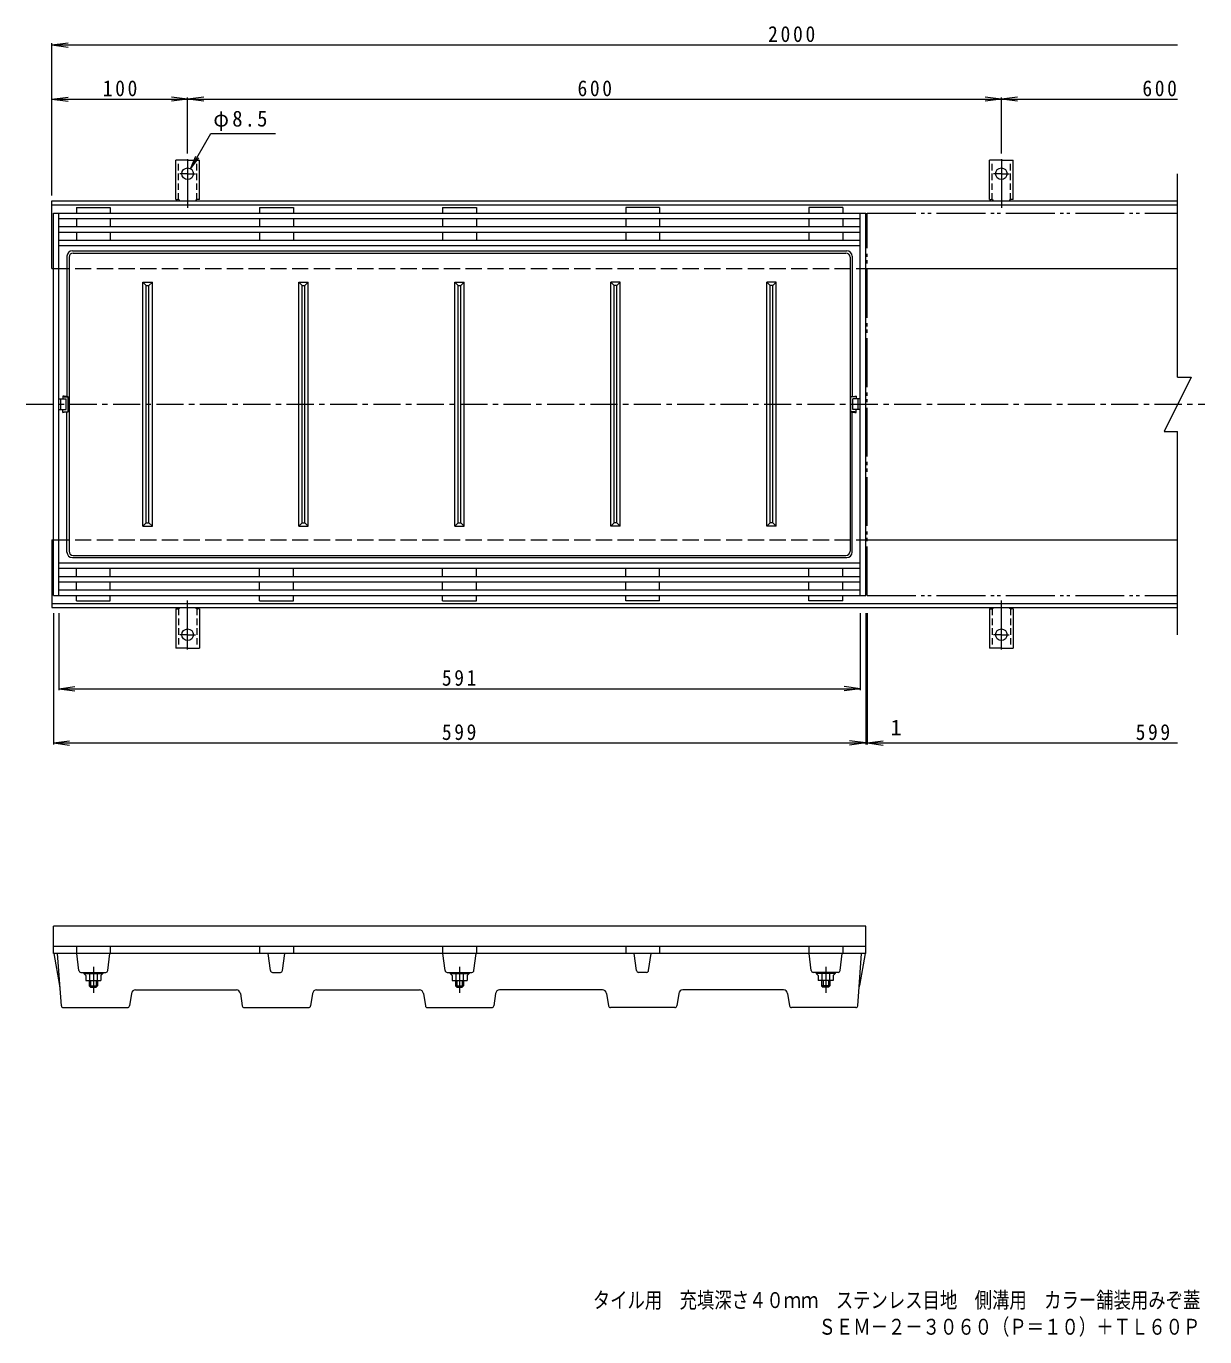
# Model space of a CAD drawing. Units: millimetres, scale not verified. Extents: x -727 to 752, y -548 to 418.
# Drawn here: x -727 to 142, y -548 to 418 of the extents above; entities that cross this region are included whole.
import ezdxf
from ezdxf.enums import TextEntityAlignment as Align

# ---------------------------------------------------------------- set-up
doc = ezdxf.new("R2010")
doc.units = ezdxf.units.MM
doc.header["$LTSCALE"] = 4
for name, pattern in [('CHAIN1', [8, 5, -1, 1, -1]), ('CHAIN2', [12, 9, -1, 1, -1]), ('DASHED1', [1.8, 1.2, -0.6]), ('DASHED3', [4, 3, -1]), ('DOUBLE_CHAIN2', [12.8, 9, -1, 0.6, -0.6, 0.6, -1])]:
    doc.linetypes.add(name, pattern=pattern)
for name, color, linetype, lineweight in [('0-0', 3, 'Continuous', 9), ('0-1', 2, 'Continuous', 9), ('0-5', 7, 'Continuous', 9), ('0-F', 7, 'Continuous', 9)]:
    doc.layers.add(name, color=color, linetype=linetype, lineweight=lineweight)
doc.layers.add('F-5', color=2, linetype='Continuous')
doc.styles.add('ＭＳ ゴシック', font='')
doc.styles.get('ＭＳ ゴシック').set_extended_font_data('MS Gothic')

msp = doc.modelspace()

# ---------------------------------------------------------------- linework, layer by layer
at = {"layer": '0-0'}
for p, q in [((-707.109, 280.405), (-108.109, 280.405)), ((-707.109, -1.595), (-707.109, 280.405)), ((-703.109, -1.595), (-703.109, 280.405)), ((-690.109, 284.405), (-665.109, 284.405)), ((-690.109, 284.405), (-690.109, 280.405)), ((-665.109, 284.405), (-665.109, 280.405)), ((-555.109, 284.405), (-530.109, 284.405)), ((-555.109, 284.405), (-555.109, 280.405)), ((-530.109, 284.405), (-530.109, 280.405)), ((-420.109, 284.405), (-395.109, 284.405)), ((-420.109, 284.405), (-420.109, 280.405)), ((-395.109, 284.405), (-395.109, 280.405)), ((-260.109, 284.405), (-285.109, 284.405)), ((-285.109, 284.405), (-285.109, 280.405)), ((-260.109, 284.405), (-260.109, 280.405)), ((-125.109, 284.405), (-150.109, 284.405)), ((-150.109, 284.405), (-150.109, 280.405)), ((-125.109, 284.405), (-125.109, 280.405)), ((-112.109, -1.595), (-112.109, 280.405)), ((-108.109, -1.595), (-108.109, 280.405)), ((-703.109, 276.405), (-112.109, 276.405)), ((-690.109, 276.405), (-690.109, 270.405)), ((-665.109, 276.405), (-665.109, 270.405)), ((-555.109, 276.405), (-555.109, 270.405)), ((-530.109, 276.405), (-530.109, 270.405)), ((-420.109, 276.405), (-420.109, 270.405)), ((-395.109, 276.405), (-395.109, 270.405)), ((-285.109, 276.405), (-285.109, 270.405)), ((-260.109, 276.405), (-260.109, 270.405)), ((-150.109, 276.405), (-150.109, 270.405)), ((-125.109, 276.405), (-125.109, 270.405)), ((-703.109, 270.405), (-112.109, 270.405)), ((-703.109, 266.405), (-112.109, 266.405)), ((-690.109, 266.405), (-690.109, 260.405)), ((-665.109, 266.405), (-665.109, 260.405)), ((-555.109, 266.405), (-555.109, 260.405)), ((-530.109, 266.405), (-530.109, 260.405)), ((-420.109, 266.405), (-420.109, 260.405)), ((-395.109, 266.405), (-395.109, 260.405)), ((-285.109, 266.405), (-285.109, 260.405)), ((-260.109, 266.405), (-260.109, 260.405)), ((-150.109, 266.405), (-150.109, 260.405)), ((-125.109, 266.405), (-125.109, 260.405)), ((-703.109, 260.405), (-112.109, 260.405)), ((-703.109, 256.405), (-112.109, 256.405)), ((-693.092, 252.536), (-122.127, 252.536)), ((-697.092, 248.536), (-697.092, 145.071)), ((-695.52, 247.886), (-695.52, 30.925)), ((-692.52, 250.886), (-122.698, 250.886)), ((-119.699, 247.886), (-119.699, 30.925)), ((-118.127, 248.536), (-118.127, 145.071)), ((-641.109, 229.405), (-634.109, 229.405)), ((-641.109, 49.405), (-641.109, 229.405)), ((-641.109, 229.405), (-638.609, 226.905)), ((-638.609, 226.905), (-636.609, 226.905)), ((-638.609, 51.905), (-638.609, 226.905)), ((-634.109, 229.405), (-636.609, 226.905)), ((-636.609, 51.905), (-636.609, 226.905)), ((-634.109, 49.405), (-634.109, 229.405)), ((-526.109, 229.405), (-519.109, 229.405)), ((-526.109, 49.405), (-526.109, 229.405)), ((-526.109, 229.405), (-523.609, 226.905)), ((-523.609, 226.905), (-521.609, 226.905)), ((-523.609, 51.905), (-523.609, 226.905)), ((-519.109, 229.405), (-521.609, 226.905)), ((-521.609, 51.905), (-521.609, 226.905)), ((-519.109, 49.405), (-519.109, 229.405)), ((-411.109, 49.405), (-411.109, 229.405)), ((-411.109, 229.405), (-408.609, 226.905)), ((-411.109, 229.405), (-404.109, 229.405)), ((-408.609, 51.905), (-408.609, 226.905)), ((-408.609, 226.905), (-406.609, 226.905)), ((-404.109, 229.405), (-406.609, 226.905)), ((-406.609, 51.905), (-406.609, 226.905)), ((-404.109, 49.405), (-404.109, 229.405)), ((-296.109, 49.405), (-296.109, 229.405)), ((-289.109, 229.405), (-296.109, 229.405)), ((-296.109, 229.405), (-293.609, 226.905)), ((-293.609, 51.905), (-293.609, 226.905)), ((-291.609, 226.905), (-293.609, 226.905)), ((-289.109, 229.405), (-291.609, 226.905)), ((-291.609, 51.905), (-291.609, 226.905)), ((-289.109, 49.405), (-289.109, 229.405)), ((-181.109, 49.405), (-181.109, 229.405)), ((-174.109, 229.405), (-181.109, 229.405)), ((-181.109, 229.405), (-178.609, 226.905)), ((-178.609, 51.905), (-178.609, 226.905)), ((-176.609, 226.905), (-178.609, 226.905)), ((-174.109, 229.405), (-176.609, 226.905)), ((-176.609, 51.905), (-176.609, 226.905)), ((-174.109, 49.405), (-174.109, 229.405)), ((-700.099, 145.405), (-700.099, 143.405)), ((-115.12, 145.405), (-115.12, 143.405)), ((-703.109, 143.405), (-697.609, 143.405)), ((-703.109, 135.405), (-697.609, 135.405)), ((-701.609, 135.405), (-701.609, 143.405)), ((-700.099, 133.405), (-700.099, 135.405)), ((-697.609, 135.405), (-697.609, 143.405)), ((-696.092, 133.905), (-696.092, 144.905)), ((-119.127, 133.905), (-119.127, 144.905)), ((-117.609, 135.405), (-117.609, 143.405)), ((-112.109, 143.405), (-117.609, 143.405)), ((-112.109, 135.405), (-117.609, 135.405)), ((-115.12, 133.405), (-115.12, 135.405)), ((-113.609, 135.405), (-113.609, 143.405)), ((-697.092, 30.275), (-697.092, 133.739)), ((-118.127, 30.275), (-118.127, 133.739)), ((-641.109, 49.405), (-638.609, 51.905)), ((-641.109, 49.405), (-634.109, 49.405)), ((-638.609, 51.905), (-636.609, 51.905)), ((-634.109, 49.405), (-636.609, 51.905)), ((-526.109, 49.405), (-523.609, 51.905)), ((-526.109, 49.405), (-519.109, 49.405)), ((-523.609, 51.905), (-521.609, 51.905)), ((-519.109, 49.405), (-521.609, 51.905)), ((-411.109, 49.405), (-408.609, 51.905)), ((-411.109, 49.405), (-404.109, 49.405)), ((-408.609, 51.905), (-406.609, 51.905)), ((-404.109, 49.405), (-406.609, 51.905)), ((-296.109, 49.405), (-293.609, 51.905)), ((-289.109, 49.405), (-296.109, 49.405)), ((-291.609, 51.905), (-293.609, 51.905)), ((-289.109, 49.405), (-291.609, 51.905)), ((-181.109, 49.405), (-178.609, 51.905)), ((-174.109, 49.405), (-181.109, 49.405)), ((-176.609, 51.905), (-178.609, 51.905)), ((-174.109, 49.405), (-176.609, 51.905)), ((-703.109, 22.405), (-112.109, 22.405)), ((-693.092, 26.275), (-122.127, 26.275)), ((-692.52, 27.925), (-122.698, 27.925)), ((-703.109, 18.405), (-112.109, 18.405)), ((-703.109, 12.405), (-112.109, 12.405)), ((-690.109, 12.405), (-690.109, 18.405)), ((-665.109, 12.405), (-665.109, 18.405)), ((-555.109, 12.405), (-555.109, 18.405)), ((-530.109, 12.405), (-530.109, 18.405)), ((-420.109, 12.405), (-420.109, 18.405)), ((-395.109, 12.405), (-395.109, 18.405)), ((-285.109, 12.405), (-285.109, 18.405)), ((-260.109, 12.405), (-260.109, 18.405)), ((-150.109, 12.405), (-150.109, 18.405)), ((-125.109, 12.405), (-125.109, 18.405)), ((-703.109, 8.405), (-112.109, 8.405)), ((-703.109, 2.405), (-112.109, 2.405)), ((-690.109, 2.405), (-690.109, 8.405)), ((-665.109, 2.405), (-665.109, 8.405)), ((-555.109, 2.405), (-555.109, 8.405)), ((-530.109, 2.405), (-530.109, 8.405)), ((-420.109, 2.405), (-420.109, 8.405)), ((-395.109, 2.405), (-395.109, 8.405)), ((-285.109, 2.405), (-285.109, 8.405)), ((-260.109, 2.405), (-260.109, 8.405)), ((-150.109, 2.405), (-150.109, 8.405)), ((-125.109, 2.405), (-125.109, 8.405)), ((-707.109, -1.595), (-108.109, -1.595)), ((-690.109, -5.595), (-690.109, -1.595)), ((-690.109, -5.595), (-665.109, -5.595)), ((-665.109, -5.595), (-665.109, -1.595)), ((-555.109, -5.595), (-555.109, -1.595)), ((-555.109, -5.595), (-530.109, -5.595)), ((-530.109, -5.595), (-530.109, -1.595)), ((-420.109, -5.595), (-420.109, -1.595)), ((-420.109, -5.595), (-395.109, -5.595)), ((-395.109, -5.595), (-395.109, -1.595)), ((-285.109, -5.595), (-285.109, -1.595)), ((-260.109, -5.595), (-285.109, -5.595)), ((-260.109, -5.595), (-260.109, -1.595)), ((-150.109, -5.595), (-150.109, -1.595)), ((-125.109, -5.595), (-150.109, -5.595)), ((-125.109, -5.595), (-125.109, -1.595)), ((-108.109, -245.595), (-707.109, -245.595)), ((-707.109, -265.595), (-707.109, -245.595)), ((-108.109, -265.595), (-108.109, -245.595)), ((-108.109, -260.595), (-707.109, -260.595)), ((-690.109, -260.595), (-690.109, -265.595)), ((-665.109, -260.595), (-665.109, -265.595)), ((-555.109, -260.595), (-555.109, -265.595)), ((-530.109, -260.595), (-530.109, -265.595)), ((-420.109, -260.595), (-420.109, -265.595)), ((-395.109, -260.595), (-395.109, -265.595)), ((-285.109, -260.595), (-285.109, -265.595)), ((-260.109, -260.595), (-260.109, -265.595)), ((-150.109, -260.595), (-150.109, -265.595)), ((-125.109, -260.595), (-125.109, -265.595)), ((-108.109, -265.595), (-707.109, -265.595)), ((-706.76, -265.595), (-702.617, -289.284)), ((-701.209, -304.202), (-703.966, -265.595)), ((-688.274, -278.281), (-689.859, -265.595)), ((-666.945, -278.281), (-665.359, -265.595)), ((-547.041, -278.304), (-548.828, -265.595)), ((-538.178, -278.304), (-536.391, -265.595)), ((-418.274, -278.281), (-419.859, -265.595)), ((-396.945, -278.281), (-395.359, -265.595)), ((-277.041, -278.304), (-278.828, -265.595)), ((-268.178, -278.304), (-266.391, -265.595)), ((-148.274, -278.281), (-149.859, -265.595)), ((-126.945, -278.281), (-125.359, -265.595)), ((-114.01, -304.202), (-111.252, -265.595)), ((-108.459, -265.595), (-112.602, -289.284)), ((-686.785, -279.595), (-668.434, -279.595)), ((-684.609, -279.595), (-684.609, -280.395)), ((-670.609, -279.595), (-670.609, -280.395)), ((-545.555, -279.595), (-539.663, -279.595)), ((-416.785, -279.595), (-398.434, -279.595)), ((-414.609, -279.595), (-414.609, -280.395)), ((-400.609, -279.595), (-400.609, -280.395)), ((-269.663, -279.595), (-275.555, -279.595)), ((-128.433, -279.595), (-146.785, -279.595)), ((-144.609, -279.595), (-144.609, -280.395)), ((-130.609, -279.595), (-130.609, -280.395)), ((-684.609, -280.395), (-683.134, -281.995)), ((-684.609, -280.395), (-670.609, -280.395)), ((-683.134, -281.995), (-683.134, -285.595)), ((-683.134, -285.595), (-672.084, -285.595)), ((-680.609, -285.595), (-680.609, -289.595)), ((-680.609, -289.595), (-674.609, -289.595)), ((-680.372, -280.395), (-680.372, -285.595)), ((-679.609, -285.595), (-679.609, -290.595)), ((-675.609, -285.595), (-675.609, -290.595)), ((-674.609, -289.595), (-675.609, -290.595)), ((-674.847, -280.395), (-674.847, -285.595)), ((-674.609, -285.595), (-674.609, -289.595)), ((-670.609, -280.395), (-672.084, -281.995)), ((-672.084, -281.995), (-672.084, -285.595)), ((-414.609, -280.395), (-413.134, -281.995)), ((-414.609, -280.395), (-400.609, -280.395)), ((-413.134, -281.995), (-413.134, -285.595)), ((-413.134, -285.595), (-402.084, -285.595)), ((-410.609, -285.595), (-410.609, -289.595)), ((-410.609, -289.595), (-404.609, -289.595)), ((-410.372, -280.395), (-410.372, -285.595)), ((-409.609, -285.595), (-409.609, -290.595)), ((-405.609, -285.595), (-405.609, -290.595)), ((-404.609, -289.595), (-405.609, -290.595)), ((-404.847, -280.395), (-404.847, -285.595)), ((-404.609, -285.595), (-404.609, -289.595)), ((-400.609, -280.395), (-402.084, -281.995)), ((-402.084, -281.995), (-402.084, -285.595)), ((-130.609, -280.395), (-144.609, -280.395)), ((-144.609, -280.395), (-143.134, -281.995)), ((-143.134, -281.995), (-143.134, -285.595)), ((-132.084, -285.595), (-143.134, -285.595)), ((-140.609, -285.595), (-140.609, -289.595)), ((-134.609, -289.595), (-140.609, -289.595)), ((-140.609, -289.595), (-139.609, -290.595)), ((-140.372, -280.395), (-140.372, -285.595)), ((-139.609, -285.595), (-139.609, -290.595)), ((-135.609, -285.595), (-135.609, -290.595)), ((-134.847, -280.395), (-134.847, -285.595)), ((-134.609, -285.595), (-134.609, -289.595)), ((-130.609, -280.395), (-132.084, -281.995)), ((-132.084, -281.995), (-132.084, -285.595)), ((-649.501, -295.139), (-650.914, -304.323)), ((-646.536, -292.595), (-572.183, -292.595)), ((-569.218, -295.139), (-567.805, -304.323)), ((-516.001, -295.139), (-517.414, -304.323)), ((-513.036, -292.595), (-437.183, -292.595)), ((-434.218, -295.139), (-432.805, -304.323)), ((-381.001, -295.139), (-382.414, -304.323)), ((-302.183, -292.595), (-378.036, -292.595)), ((-299.218, -295.139), (-297.805, -304.323)), ((-246.001, -295.139), (-247.414, -304.323)), ((-168.683, -292.595), (-243.036, -292.595)), ((-165.718, -295.139), (-164.305, -304.323)), ((-699.713, -305.595), (-652.396, -305.595)), ((-566.322, -305.595), (-518.896, -305.595)), ((-431.322, -305.595), (-383.896, -305.595)), ((-248.896, -305.595), (-296.322, -305.595)), ((-115.506, -305.595), (-162.822, -305.595))]:
    msp.add_line(p, q, dxfattribs=at)
at = {"layer": '0-0', "linetype": 'DOUBLE_CHAIN2'}
for p, q in [((-107.109, 280.405), (121.891, 280.405)), ((-107.109, -1.595), (-107.109, 280.405)), ((-107.109, -1.595), (121.891, -1.595))]:
    msp.add_line(p, q, dxfattribs=at)
at = {"layer": '0-0', "linetype": 'CHAIN1'}
for p, q in [((-727.109, 139.405), (141.891, 139.405)), ((-677.609, -275.595), (-677.609, -294.595)), ((-407.609, -275.595), (-407.609, -294.595)), ((-137.609, -275.595), (-137.609, -294.595))]:
    msp.add_line(p, q, dxfattribs=at)
at = {"layer": '0-0'}
for points in [[(-700.099, 145.405), (-699.099, 144.905), (-696.092, 144.905), (-699.099, 145.405)], [(-115.12, 145.405), (-116.12, 144.905), (-119.127, 144.905), (-116.12, 145.405)], [(-700.099, 133.405), (-699.099, 133.905), (-696.092, 133.905), (-699.099, 133.405)], [(-115.12, 133.405), (-116.12, 133.905), (-119.127, 133.905), (-116.12, 133.405)]]:
    msp.add_lwpolyline(points, close=True, dxfattribs=at)
for points in [[(-680.609, -289.595), (-679.609, -290.595), (-675.609, -290.595)], [(-410.609, -289.595), (-409.609, -290.595), (-405.609, -290.595)], [(-134.609, -289.595), (-135.609, -290.595), (-139.609, -290.595)]]:
    msp.add_lwpolyline(points, dxfattribs=at)
for centre, radius, start, end in [((-693.092, 248.536), 4, 90, 180), ((-122.127, 248.536), 4, 0, 90), ((-692.52, 247.886), 3, 90, 180), ((-122.698, 247.886), 3, 0, 90), ((-693.092, 30.275), 4, 180, 270), ((-692.52, 30.925), 3, 180, 270), ((-122.698, 30.925), 3, 270, 0), ((-122.127, 30.275), 4, 270, 0), ((-686.785, -278.095), 1.5, 187.12502, 270), ((-668.434, -278.095), 1.5, 270, 352.87498), ((-545.555, -278.095), 1.5, 188.00487, 270), ((-539.663, -278.095), 1.5, 270, 351.99513), ((-416.785, -278.095), 1.5, 187.12502, 270), ((-398.434, -278.095), 1.5, 270, 352.87498), ((-275.555, -278.095), 1.5, 188.00487, 270), ((-269.663, -278.095), 1.5, 270, 351.99513), ((-146.785, -278.095), 1.5, 187.12502, 270), ((-128.433, -278.095), 1.5, 270, 352.87498), ((-698.677, -288.595), 4, 189.91936, 208.66345), ((-116.542, -288.595), 4, 331.33655, 350.08064), ((-646.536, -295.595), 3, 90, 171.25371), ((-572.183, -295.595), 3, 8.74629, 90), ((-513.036, -295.595), 3, 90, 171.25366), ((-437.183, -295.595), 3, 8.74634, 90), ((-378.036, -295.595), 3, 90, 171.25366), ((-302.183, -295.595), 3, 8.74634, 90), ((-243.036, -295.595), 3, 90, 171.25371), ((-168.683, -295.595), 3, 8.74629, 90), ((-699.713, -304.095), 1.5, 184.08511, 270), ((-652.396, -304.095), 1.5, 270, 351.254), ((-566.322, -304.095), 1.5, 188.74602, 270), ((-518.896, -304.095), 1.5, 270, 351.25409), ((-431.322, -304.095), 1.5, 188.74591, 270), ((-383.896, -304.095), 1.5, 270, 351.25409), ((-296.322, -304.095), 1.5, 188.74591, 270), ((-248.896, -304.095), 1.5, 270, 351.25398), ((-162.822, -304.095), 1.5, 188.746, 270), ((-115.506, -304.095), 1.5, 270, 355.91489)]:
    msp.add_arc(centre, radius, start, end, dxfattribs=at)
at = {"layer": '0-1'}
for p, q in [((-608.109, 319.405), (-616.859, 319.405)), ((-616.859, 290.405), (-616.859, 319.405)), ((-608.109, 319.405), (-599.359, 319.405)), ((-599.359, 290.405), (-599.359, 319.405)), ((-8.109, 319.405), (-16.859, 319.405)), ((-16.859, 290.405), (-16.859, 319.405)), ((-8.109, 319.405), (0.641, 319.405)), ((0.641, 290.405), (0.641, 319.405)), ((121.891, 159.405), (121.891, 309.405)), ((-616.859, 290.405), (-615.609, 290.405)), ((-599.359, 290.405), (-600.609, 290.405)), ((-16.859, 290.405), (-15.609, 290.405)), ((0.641, 290.405), (-0.609, 290.405)), ((-708.109, 239.405), (-708.109, 289.405)), ((-708.109, 289.405), (121.891, 289.405)), ((-708.109, 286.405), (121.891, 286.405)), ((-708.109, 239.405), (-707.109, 239.405)), ((-108.109, 239.405), (121.891, 239.405)), ((121.891, -30.595), (121.891, 119.405)), ((-708.109, 39.405), (-708.109, -10.595)), ((-708.109, 39.405), (-707.109, 39.405)), ((-108.109, 39.405), (121.891, 39.405)), ((-708.109, -7.595), (121.891, -7.595)), ((-708.109, -10.595), (121.891, -10.595)), ((-616.859, -11.595), (-616.859, -40.595)), ((-616.859, -11.595), (-615.609, -11.595)), ((-599.359, -11.595), (-600.609, -11.595)), ((-599.359, -11.595), (-599.359, -40.595)), ((-16.859, -11.595), (-16.859, -40.595)), ((-16.859, -11.595), (-15.609, -11.595)), ((0.641, -11.595), (-0.609, -11.595)), ((0.641, -11.595), (0.641, -40.595)), ((-608.109, -40.595), (-616.859, -40.595)), ((-608.109, -40.595), (-599.359, -40.595)), ((-8.109, -40.595), (-16.859, -40.595)), ((-8.109, -40.595), (0.641, -40.595))]:
    msp.add_line(p, q, dxfattribs=at)
at = {"layer": '0-1', "linetype": 'DASHED1'}
for p, q in [((-614.859, 290.259), (-614.859, 319.405)), ((-601.359, 290.259), (-601.359, 319.405)), ((-14.859, 290.259), (-14.859, 319.405)), ((-1.359, 290.259), (-1.359, 319.405)), ((-614.859, -11.449), (-614.859, -40.595)), ((-601.359, -11.449), (-601.359, -40.595)), ((-14.859, -11.449), (-14.859, -40.595)), ((-1.359, -11.449), (-1.359, -40.595))]:
    msp.add_line(p, q, dxfattribs=at)
at = {"layer": '0-1', "linetype": 'CHAIN2'}
for p, q in [((-608.109, 320.186), (-608.109, 280.405)), ((-8.109, 320.186), (-8.109, 280.405)), ((-608.109, 309.405), (-613.885, 309.405)), ((-608.109, 309.405), (-602.333, 309.405)), ((-8.109, 309.405), (-13.885, 309.405)), ((-8.109, 309.405), (-2.333, 309.405)), ((-608.109, -41.375), (-608.109, -1.595)), ((-8.109, -41.375), (-8.109, -1.595)), ((-608.109, -30.595), (-613.885, -30.595)), ((-608.109, -30.595), (-602.333, -30.595)), ((-8.109, -30.595), (-13.885, -30.595)), ((-8.109, -30.595), (-2.333, -30.595))]:
    msp.add_line(p, q, dxfattribs=at)
at = {"layer": '0-1', "linetype": 'DASHED3'}
for p, q in [((-707.109, 239.405), (-108.109, 239.405)), ((-707.109, 39.405), (-108.109, 39.405))]:
    msp.add_line(p, q, dxfattribs=at)
at = {"layer": '0-1'}
msp.add_lwpolyline([(121.891, 159.405), (131.891, 159.405), (111.891, 119.405), (121.891, 119.405)], dxfattribs=at)
for centre in [(-608.109, 309.405), (-8.109, 309.405), (-608.109, -30.595), (-8.109, -30.595)]:
    msp.add_circle(centre, 4.25, dxfattribs=at)
for centre, start, end in [((-615.609, 288.405), 30.00051, 90), ((-600.609, 288.405), 90, 149.99949), ((-15.609, 288.405), 30.00051, 90), ((-0.609, 288.405), 90, 149.99949), ((-615.609, -9.595), 270, 329.99949), ((-600.609, -9.595), 210.00051, 270), ((-15.609, -9.595), 270, 329.99949), ((-0.609, -9.595), 210.00051, 270)]:
    msp.add_arc(centre, 2, start, end, dxfattribs=at)
at = {"layer": '0-5'}
for q in [(-602.158, 322.325), (-599.897, 321.019)]:
    msp.add_line((-605.984, 313.086), q, dxfattribs=at)
msp.add_lwpolyline([(-605.984, 313.086), (-591.024, 338.999), (-543.24, 338.999)], dxfattribs=at)
at = {"layer": '0-F'}
for p, q in [((-708.109, 404.405), (-696.212, 405.972)), ((-708.109, 293.405), (-708.109, 405.605)), ((-708.109, 404.405), (-696.212, 402.839)), ((-708.109, 404.405), (121.891, 404.405)), ((-708.109, 364.405), (-696.212, 365.971)), ((-708.109, 364.405), (-696.212, 362.839)), ((-708.109, 364.405), (121.891, 364.405)), ((-596.212, 362.839), (-620.007, 365.971)), ((-596.212, 365.971), (-620.007, 362.839)), ((-608.109, 324.326), (-608.109, 365.605)), ((3.788, 362.839), (-20.007, 365.971)), ((3.788, 365.971), (-20.007, 362.839)), ((-8.109, 324.326), (-8.109, 365.605)), ((-707.109, -14.595), (-707.109, -111.595)), ((-703.109, -14.595), (-703.109, -71.595)), ((-112.109, -14.595), (-112.109, -71.595)), ((-108.109, -14.595), (-108.109, -111.595)), ((-107.109, -14.595), (-107.109, -111.595)), ((-703.109, -70.395), (-691.212, -68.829)), ((-703.109, -70.395), (-112.109, -70.395)), ((-703.109, -70.395), (-691.212, -71.961)), ((-112.109, -70.395), (-124.007, -68.829)), ((-112.109, -70.395), (-124.007, -71.961)), ((-707.109, -110.395), (-695.212, -108.829)), ((-707.109, -110.395), (-695.212, -111.961)), ((-707.109, -110.395), (121.891, -110.395)), ((-108.109, -110.395), (-120.007, -108.829)), ((-108.109, -110.395), (-120.007, -111.961)), ((-107.109, -110.395), (-95.212, -108.829)), ((-107.109, -110.395), (-95.212, -111.961))]:
    msp.add_line(p, q, dxfattribs=at)

# ---------------------------------------------------------------- texts
at = {"layer": '0-5', "color": 2, "insert": (-589.132, 340.999), "char_height": 11.73, "attachment_point": 7, "style": 'ＭＳ ゴシック'}
msp.add_mtext('\\T1.21;\\W0.95;φ8.5', dxfattribs=at)
at = {"layer": '0-F', "color": 2, "style": 'ＭＳ ゴシック'}
msp.add_text('1', height=11.73, dxfattribs=at).set_placement((-89.681, -108.395), align=Align.BOTTOM_LEFT)
at = {"layer": '0-F', "color": 2, "char_height": 11.73, "attachment_point": 7, "style": 'ＭＳ ゴシック'}
for s, insert in [('\\T1.28;\\W0.9;2000', (-180.092, 406.405)), ('\\T1.27;\\W0.9;100', (-670.609, 366.405)), ('\\T1.27;\\W0.9;600', (-320.609, 366.405)), ('\\T1.27;\\W0.9;600', (95.891, 366.405)), ('\\T1.27;\\W0.9;591', (-420.609, -68.395)), ('\\T1.27;\\W0.9;599', (-420.609, -108.395)), ('\\T1.27;\\W0.9;599', (90.918, -108.395))]:
    msp.add_mtext(s, dxfattribs=dict(at, insert=insert))
at = {"layer": 'F-5', "style": 'ＭＳ ゴシック', "width": 0.8}
for s, p in [('タイル用\u3000充填深さ４０ｍｍ\u3000ステンレス目地\u3000側溝用\u3000カラー舗装用みぞ蓋\u3000', (-309.363, -530.705)), ('\u3000\u3000\u3000\u3000\u3000\u3000\u3000\u3000\u3000\u3000\u3000\u3000\u3000ＳＥＭ－２－３０６０（Ｐ＝１０）＋ＴＬ６０Ｐ', (-309.363, -550.367))]:
    msp.add_text(s, height=11.73, dxfattribs=at).set_placement(p, align=Align.BOTTOM_LEFT)

doc.saveas('drawing.dxf')
